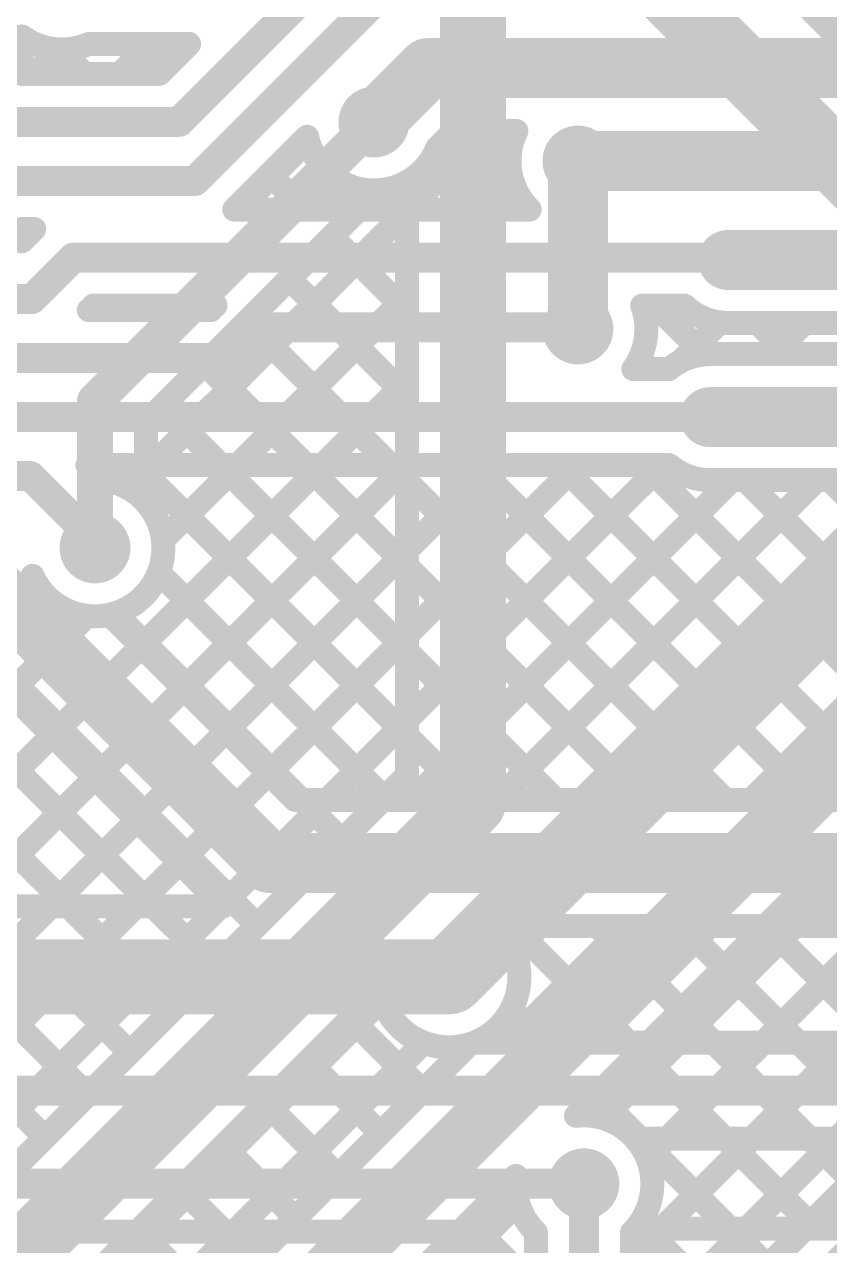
# Model space of a CAD drawing. Header units: millimetres. Extents: x 0 to 214, y 0 to 214.
# Drawn here: x 3.3165 to 3.5849, y 2.4314 to 2.8385 of the extents above; entities that cross this region are included whole.
import ezdxf

# ---------------------------------------------------------------- set-up
doc = ezdxf.new("R2010")
doc.units = ezdxf.units.MM
doc.header["$MEASUREMENT"] = 0
for name, color, linetype in [('BottomLayer', 5, 'Continuous'), ('BottomSolder', 6, 'Continuous'), ('TopLayer', 1, 'Continuous'), ('TopSolder', 216, 'Continuous'), ('ViaHoleLayer', 16, 'Continuous')]:
    doc.layers.add(name, color=color, linetype=linetype)

msp = doc.modelspace()

# ---------------------------------------------------------------- hatches: boundary and pattern name
at = {"layer": 'BottomLayer'}
h = msp.add_hatch(color=5, dxfattribs=at)
edge = h.paths.add_edge_path()
edge.add_arc((3.433, 2.806), 0.01181, 0, 360)
h = msp.add_hatch(color=5, dxfattribs=at)
edge = h.paths.add_edge_path()
edge.add_arc((3.501, 2.793), 0.01181, 0, 360)
h = msp.add_hatch(color=5, dxfattribs=at)
edge = h.paths.add_edge_path()
edge.add_arc((3.501, 2.737), 0.01181, 0, 360)
h = msp.add_hatch(color=5, dxfattribs=at)
edge = h.paths.add_edge_path()
edge.add_arc((3.34, 2.664), 0.01181, 0, 360)
h = msp.add_hatch(color=5, dxfattribs=at)
edge = h.paths.add_edge_path()
edge.add_arc((3.458, 2.521), 0.01181, 0, 360)
h = msp.add_hatch(color=5, dxfattribs=at)
edge = h.paths.add_edge_path()
edge.add_arc((3.503, 2.452), 0.01181, 0, 360)
at = {"layer": 'BottomSolder'}
h = msp.add_hatch(color=6, dxfattribs=at)
edge = h.paths.add_edge_path()
edge.add_arc((3.433, 2.806), 0.00991, 0, 360)
h = msp.add_hatch(color=6, dxfattribs=at)
edge = h.paths.add_edge_path()
edge.add_arc((3.501, 2.793), 0.00991, 0, 360)
h = msp.add_hatch(color=6, dxfattribs=at)
edge = h.paths.add_edge_path()
edge.add_arc((3.501, 2.737), 0.00991, 0, 360)
h = msp.add_hatch(color=6, dxfattribs=at)
edge = h.paths.add_edge_path()
edge.add_arc((3.34, 2.664), 0.00991, 0, 360)
h = msp.add_hatch(color=6, dxfattribs=at)
edge = h.paths.add_edge_path()
edge.add_arc((3.458, 2.521), 0.00991, 0, 360)
h = msp.add_hatch(color=6, dxfattribs=at)
edge = h.paths.add_edge_path()
edge.add_arc((3.503, 2.452), 0.00991, 0, 360)
at = {"layer": 'TopLayer'}
h = msp.add_hatch(color=1, dxfattribs=at)
edge = h.paths.add_edge_path()
edge.add_arc((3.433, 2.806), 0.01181, 0, 360)
h = msp.add_hatch(color=1, dxfattribs=at)
edge = h.paths.add_edge_path()
edge.add_arc((3.501, 2.793), 0.01181, 0, 360)
h = msp.add_hatch(color=1, dxfattribs=at)
edge = h.paths.add_edge_path()
edge.add_arc((3.501, 2.737), 0.01181, 0, 360)
h = msp.add_hatch(color=1, dxfattribs=at)
edge = h.paths.add_edge_path()
edge.add_arc((3.34, 2.664), 0.01181, 0, 360)
h = msp.add_hatch(color=1, dxfattribs=at)
edge = h.paths.add_edge_path()
edge.add_arc((3.458, 2.521), 0.01181, 0, 360)
h = msp.add_hatch(color=1, dxfattribs=at)
edge = h.paths.add_edge_path()
edge.add_arc((3.503, 2.452), 0.01181, 0, 360)
at = {"layer": 'TopSolder'}
h = msp.add_hatch(color=216, dxfattribs=at)
edge = h.paths.add_edge_path()
edge.add_arc((3.433, 2.806), 0.00991, 0, 360)
h = msp.add_hatch(color=216, dxfattribs=at)
edge = h.paths.add_edge_path()
edge.add_arc((3.501, 2.793), 0.00991, 0, 360)
h = msp.add_hatch(color=216, dxfattribs=at)
edge = h.paths.add_edge_path()
edge.add_arc((3.501, 2.737), 0.00991, 0, 360)
h = msp.add_hatch(color=216, dxfattribs=at)
edge = h.paths.add_edge_path()
edge.add_arc((3.34, 2.664), 0.00991, 0, 360)
h = msp.add_hatch(color=216, dxfattribs=at)
edge = h.paths.add_edge_path()
edge.add_arc((3.458, 2.521), 0.00991, 0, 360)
h = msp.add_hatch(color=216, dxfattribs=at)
edge = h.paths.add_edge_path()
edge.add_arc((3.503, 2.452), 0.00991, 0, 360)
at = {"layer": 'ViaHoleLayer'}
h = msp.add_hatch(color=16, dxfattribs=at)
edge = h.paths.add_edge_path()
edge.add_arc((3.433, 2.806), 0.00591, 0, 360)
h = msp.add_hatch(color=16, dxfattribs=at)
edge = h.paths.add_edge_path()
edge.add_arc((3.501, 2.793), 0.00591, 0, 360)
h = msp.add_hatch(color=16, dxfattribs=at)
edge = h.paths.add_edge_path()
edge.add_arc((3.501, 2.737), 0.00591, 0, 360)
h = msp.add_hatch(color=16, dxfattribs=at)
edge = h.paths.add_edge_path()
edge.add_arc((3.34, 2.664), 0.00591, 0, 360)
h = msp.add_hatch(color=16, dxfattribs=at)
edge = h.paths.add_edge_path()
edge.add_arc((3.458, 2.521), 0.00591, 0, 360)
h = msp.add_hatch(color=16, dxfattribs=at)
edge = h.paths.add_edge_path()
edge.add_arc((3.503, 2.452), 0.00591, 0, 360)

# ---------------------------------------------------------------- linework, layer by layer
at = {"layer": 'BottomLayer'}
for points, const_width in [([(3.466, 2.579), (3.466, 2.955)], 0.022), ([(3.548, 2.886), (3.652, 2.782)], 0.025), ([(3.526, 2.854), (3.6325, 2.7475)], 0.022), ([(3.34, 2.713), (3.433, 2.806)], 0.012), ([(3.501, 2.737), (3.501, 2.793)], 0.02), ([(3.444, 2.58811), (3.444, 2.78602)], 0.008), ([(3.357, 2.70596), (3.43427, 2.78322)], 0.008), ([(3.43306, 2.78201), (3.444, 2.77107)], 0.008), ([(3.357, 2.68932), (3.444, 2.77632)], 0.008), ([(3.41891, 2.76787), (3.444, 2.74279)], 0.008), ([(3.40477, 2.75373), (3.444, 2.7145)], 0.008), ([(3.36265, 2.66669), (3.444, 2.74803)], 0.008), ([(3.39063, 2.73959), (3.444, 2.68622)], 0.008), ([(3.37649, 2.72545), (3.444, 2.65793)], 0.008), ([(3.272, 2.54775), (3.444, 2.71975)], 0.008), ([(3.458, 2.521), (3.647, 2.71)], 0.025), ([(3.34, 2.664), (3.34, 2.713)], 0.012), ([(3.36235, 2.7113), (3.444, 2.62965)], 0.008), ([(3.357, 2.67921), (3.357, 2.70596)], 0.008), ([(3.272, 2.51947), (3.444, 2.69147)], 0.008), ([(3.357, 2.68836), (3.444, 2.60136)], 0.008), ([(3.5093, 2.47392), (3.72188, 2.6865)], 0.008), ([(3.519, 2.42705), (3.77845, 2.6865)], 0.008), ([(3.52307, 2.40284), (3.80673, 2.6865)], 0.008), ([(3.52417, 2.46051), (3.75016, 2.6865)], 0.008), ([(3.27199, 2.49117), (3.444, 2.66318)], 0.008), ([(3.36128, 2.6558), (3.43648, 2.5806)], 0.008), ([(3.31732, 2.64964), (3.32026, 2.65258)], 0.008), ([(3.387, 2.391), (3.638, 2.642)], 0.02), ([(3.31479, 2.64572), (3.4082, 2.55231)], 0.008), ([(3.282, 2.58604), (3.33731, 2.64135)], 0.008), ([(3.34662, 2.64217), (3.42234, 2.56645)], 0.008), ([(3.114, 2.3049), (3.444, 2.6349)], 0.008), ([(3.29495, 2.63728), (3.39406, 2.53817)], 0.008), ([(3.282, 2.62194), (3.37992, 2.52403)], 0.008), ([(3.50036, 2.47466), (3.64655, 2.62085)], 0.008), ([(3.52476, 2.38515), (3.75922, 2.61962)], 0.008), ([(3.47284, 2.3), (3.77584, 2.603)], 0.025), ([(3.114, 2.27661), (3.444, 2.60661)], 0.008), ([(3.282, 2.59366), (3.36577, 2.50989)], 0.008), ([(3.18371, 2.32782), (3.444, 2.58811)], 0.008), ([(3.195, 2.308), (3.466, 2.579)], 0.022), ([(3.27637, 2.571), (3.35163, 2.49574)], 0.008), ([(3.57796, 2.55226), (3.63491, 2.49531)], 0.008), ([(3.272, 2.54709), (3.33749, 2.4816)], 0.008), ([(3.56382, 2.53812), (3.62077, 2.48116)], 0.008), ([(3.54967, 2.52398), (3.60663, 2.46702)], 0.008), ([(3.21482, 2.29671), (3.43488, 2.51677)], 0.008), ([(3.272, 2.51881), (3.32335, 2.46746)], 0.008), ([(3.114, 2.19176), (3.43573, 2.51349)], 0.008), ([(3.53553, 2.50983), (3.59249, 2.45288)], 0.008), ([(3.42517, 2.50706), (3.44926, 2.48296)], 0.008), ([(3.114, 2.16348), (3.44958, 2.49906)], 0.008), ([(3.37845, 2.41215), (3.46481, 2.49851)], 0.008), ([(3.41103, 2.49292), (3.43512, 2.46882)], 0.008), ([(3.52139, 2.49569), (3.57834, 2.43874)], 0.008), ([(3.50725, 2.48155), (3.5642, 2.4246)], 0.008), ([(3.39689, 2.47877), (3.42098, 2.45468)], 0.008), ([(3.38274, 2.46463), (3.40684, 2.44054)], 0.008), ([(3.40815, 2.38245), (3.48034, 2.45464)], 0.008), ([(3.503, 2.392), (3.503, 2.452)], 0.01), ([(3.3686, 2.45049), (3.3927, 2.42639)], 0.008), ([(3.114, 2.07862), (3.48108, 2.4457)], 0.008), ([(3.46482, 2.43912), (3.487, 2.41694)], 0.008), ([(3.35446, 2.43635), (3.37855, 2.41225)], 0.008), ([(3.487, 2.40826), (3.487, 2.43574)], 0.008), ([(3.519, 2.40826), (3.519, 2.43574)], 0.008), ([(3.52165, 2.43886), (3.55006, 2.41045)], 0.008)]:
    msp.add_lwpolyline(points, dxfattribs=dict(at, const_width=const_width))
for points, const_width in [([(3.43, 2.806, 1), (3.436, 2.806, 1)], 0.006), ([(3.496, 2.793, 1), (3.506, 2.793, 1)], 0.01), ([(3.442, 2.78602, 1), (3.446, 2.78602, 1)], 0.004), ([(3.442, 2.78602, 1), (3.446, 2.78602, 1)], 0.004), ([(3.43106, 2.78201, 1), (3.43506, 2.78201, 1)], 0.004), ([(3.43227, 2.78322, 1), (3.43627, 2.78322, 1)], 0.004), ([(3.43227, 2.78322, 1), (3.43627, 2.78322, 1)], 0.004), ([(3.442, 2.77632, 1), (3.446, 2.77632, 1)], 0.004), ([(3.442, 2.77107, 1), (3.446, 2.77107, 1)], 0.004), ([(3.41691, 2.76787, 1), (3.42091, 2.76787, 1)], 0.004), ([(3.40277, 2.75373, 1), (3.40677, 2.75373, 1)], 0.004), ([(3.442, 2.74803, 1), (3.446, 2.74803, 1)], 0.004), ([(3.442, 2.74279, 1), (3.446, 2.74279, 1)], 0.004), ([(3.496, 2.737, 1), (3.506, 2.737, 1)], 0.01), ([(3.38863, 2.73959, 1), (3.39263, 2.73959, 1)], 0.004), ([(3.37449, 2.72545, 1), (3.37849, 2.72545, 1)], 0.004), ([(3.442, 2.71975, 1), (3.446, 2.71975, 1)], 0.004), ([(3.337, 2.713, 1), (3.343, 2.713, 1)], 0.006), ([(3.337, 2.713, 1), (3.343, 2.713, 1)], 0.006), ([(3.442, 2.7145, 1), (3.446, 2.7145, 1)], 0.004), ([(3.36035, 2.7113, 1), (3.36435, 2.7113, 1)], 0.004), ([(3.355, 2.70596, 1), (3.359, 2.70596, 1)], 0.004), ([(3.355, 2.70596, 1), (3.359, 2.70596, 1)], 0.004), ([(3.442, 2.69147, 1), (3.446, 2.69147, 1)], 0.004), ([(3.355, 2.68932, 1), (3.359, 2.68932, 1)], 0.004), ([(3.355, 2.68836, 1), (3.359, 2.68836, 1)], 0.004), ([(3.442, 2.68622, 1), (3.446, 2.68622, 1)], 0.004), ([(3.355, 2.67921, 1), (3.359, 2.67921, 1)], 0.004), ([(3.355, 2.67921, 1), (3.359, 2.67921, 1)], 0.004), ([(3.337, 2.664, 1), (3.343, 2.664, 1)], 0.006), ([(3.36065, 2.66669, 1), (3.36465, 2.66669, 1)], 0.004), ([(3.36081, 2.664, 1), (3.36481, 2.664, 1)], 0.004), ([(3.36081, 2.664, 1), (3.36481, 2.664, 1)], 0.004), ([(3.442, 2.66318, 1), (3.446, 2.66318, 1)], 0.004), ([(3.31718, 2.65468, 1), (3.32118, 2.65468, 1)], 0.004), ([(3.31718, 2.65468, 1), (3.32118, 2.65468, 1)], 0.004), ([(3.35928, 2.6558, 1), (3.36328, 2.6558, 1)], 0.004), ([(3.442, 2.65793, 1), (3.446, 2.65793, 1)], 0.004), ([(3.31826, 2.65258, 1), (3.32226, 2.65258, 1)], 0.004), ([(3.31532, 2.64964, 1), (3.31932, 2.64964, 1)], 0.004), ([(3.31279, 2.64572, 1), (3.31679, 2.64572, 1)], 0.004), ([(3.33531, 2.64135, 1), (3.33931, 2.64135, 1)], 0.004), ([(3.34462, 2.64217, 1), (3.34862, 2.64217, 1)], 0.004), ([(3.442, 2.6349, 1), (3.446, 2.6349, 1)], 0.004), ([(3.442, 2.62965, 1), (3.446, 2.62965, 1)], 0.004), ([(3.442, 2.60661, 1), (3.446, 2.60661, 1)], 0.004), ([(3.442, 2.60136, 1), (3.446, 2.60136, 1)], 0.004), ([(3.442, 2.58811, 1), (3.446, 2.58811, 1)], 0.004), ([(3.442, 2.58811, 1), (3.446, 2.58811, 1)], 0.004), ([(3.4605, 2.579, 1), (3.4715, 2.579, 1)], 0.011), ([(3.4605, 2.579, 1), (3.4715, 2.579, 1)], 0.011), ([(3.43448, 2.5806, 1), (3.43848, 2.5806, 1)], 0.004), ([(3.42034, 2.56645, 1), (3.42434, 2.56645, 1)], 0.004), ([(3.4062, 2.55231, 1), (3.4102, 2.55231, 1)], 0.004), ([(3.57596, 2.55226, 1), (3.57996, 2.55226, 1)], 0.004), ([(3.39206, 2.53817, 1), (3.39606, 2.53817, 1)], 0.004), ([(3.56182, 2.53812, 1), (3.56582, 2.53812, 1)], 0.004), ([(3.45175, 2.521, 1), (3.46425, 2.521, 1)], 0.0125), ([(3.37792, 2.52403, 1), (3.38192, 2.52403, 1)], 0.004), ([(3.54767, 2.52398, 1), (3.55167, 2.52398, 1)], 0.004), ([(3.43288, 2.51677, 1), (3.43688, 2.51677, 1)], 0.004), ([(3.43288, 2.51677, 1), (3.43688, 2.51677, 1)], 0.004), ([(3.43373, 2.51349, 1), (3.43773, 2.51349, 1)], 0.004), ([(3.36377, 2.50989, 1), (3.36777, 2.50989, 1)], 0.004), ([(3.53353, 2.50983, 1), (3.53753, 2.50983, 1)], 0.004), ([(3.42317, 2.50706, 1), (3.42717, 2.50706, 1)], 0.004), ([(3.44758, 2.49906, 1), (3.45158, 2.49906, 1)], 0.004), ([(3.46281, 2.49851, 1), (3.46681, 2.49851, 1)], 0.004), ([(3.46281, 2.49851, 1), (3.46681, 2.49851, 1)], 0.004), ([(3.34963, 2.49574, 1), (3.35363, 2.49574, 1)], 0.004), ([(3.40903, 2.49292, 1), (3.41303, 2.49292, 1)], 0.004), ([(3.51939, 2.49569, 1), (3.52339, 2.49569, 1)], 0.004), ([(3.33549, 2.4816, 1), (3.33949, 2.4816, 1)], 0.004), ([(3.44726, 2.48296, 1), (3.45126, 2.48296, 1)], 0.004), ([(3.50525, 2.48155, 1), (3.50925, 2.48155, 1)], 0.004), ([(3.39489, 2.47877, 1), (3.39889, 2.47877, 1)], 0.004), ([(3.49836, 2.47466, 1), (3.50236, 2.47466, 1)], 0.004), ([(3.49836, 2.47466, 1), (3.50236, 2.47466, 1)], 0.004), ([(3.5073, 2.47392, 1), (3.5113, 2.47392, 1)], 0.004), ([(3.32135, 2.46746, 1), (3.32535, 2.46746, 1)], 0.004), ([(3.43312, 2.46882, 1), (3.43712, 2.46882, 1)], 0.004), ([(3.38074, 2.46463, 1), (3.38474, 2.46463, 1)], 0.004), ([(3.52217, 2.46051, 1), (3.52617, 2.46051, 1)], 0.004), ([(3.41898, 2.45468, 1), (3.42298, 2.45468, 1)], 0.004), ([(3.47834, 2.45464, 1), (3.48234, 2.45464, 1)], 0.004), ([(3.47834, 2.45464, 1), (3.48234, 2.45464, 1)], 0.004), ([(3.5005, 2.452, 1), (3.5055, 2.452, 1)], 0.005), ([(3.52381, 2.452, 1), (3.52781, 2.452, 1)], 0.004), ([(3.52381, 2.452, 1), (3.52781, 2.452, 1)], 0.004), ([(3.3666, 2.45049, 1), (3.3706, 2.45049, 1)], 0.004), ([(3.47908, 2.4457, 1), (3.48308, 2.4457, 1)], 0.004), ([(3.40484, 2.44054, 1), (3.40884, 2.44054, 1)], 0.004), ([(3.46282, 2.43912, 1), (3.46682, 2.43912, 1)], 0.004), ([(3.35246, 2.43635, 1), (3.35646, 2.43635, 1)], 0.004), ([(3.485, 2.43574, 1), (3.489, 2.43574, 1)], 0.004), ([(3.485, 2.43574, 1), (3.489, 2.43574, 1)], 0.004), ([(3.517, 2.43574, 1), (3.521, 2.43574, 1)], 0.004), ([(3.517, 2.43574, 1), (3.521, 2.43574, 1)], 0.004), ([(3.51965, 2.43886, 1), (3.52365, 2.43886, 1)], 0.004), ([(3.57634, 2.43874, 1), (3.58034, 2.43874, 1)], 0.004)]:
    msp.add_lwpolyline(points, format="xyb", close=True, dxfattribs=dict(at, const_width=const_width))
at = {"layer": 'BottomLayer', "const_width": 0.008}
for points in [[(3.444, 2.78602, -0.112388), (3.43427, 2.78322)], [(3.357, 2.67921, -0.184522), (3.36281, 2.664)], [(3.36281, 2.664, -0.808888), (3.31918, 2.65468)], [(3.31918, 2.65468, -0.563587), (3.282, 2.64281)], [(3.46481, 2.49851, -0.44773), (3.43488, 2.51677)], [(3.50036, 2.47466, -0.448668), (3.52581, 2.452)], [(3.487, 2.43574, -0.231403), (3.48034, 2.45464)], [(3.52581, 2.452, -0.200996), (3.519, 2.43574)]]:
    msp.add_lwpolyline(points, format="xyb", dxfattribs=at)
at = {"layer": 'TopLayer'}
for points, const_width in [([(3.36805, 2.80605), (3.448, 2.886)], 0.01), ([(3.37336, 2.78636), (3.441, 2.854)], 0.01), ([(3.31561, 2.82851), (3.31561, 2.83453)], 0.008), ([(3.31561, 2.82851), (3.31561, 2.83453)], 0.008), ([(3.32002, 2.82205), (3.32818, 2.8302)], 0.008), ([(3.3283, 2.8302), (3.33645, 2.82205)], 0.008), ([(3.33791, 2.832), (3.37137, 2.832)], 0.008), ([(3.34831, 2.82205), (3.35826, 2.832)], 0.008), ([(3.35479, 2.832), (3.36308, 2.82371)], 0.008), ([(3.36142, 2.82205), (3.37137, 2.832)], 0.008), ([(3.433, 2.806), (3.451, 2.824)], 0.02), ([(3.451, 2.824), (4.4315, 2.824)], 0.02), ([(3.31561, 2.82295), (3.31561, 2.82851)], 0.008), ([(3.31561, 2.82205), (3.36142, 2.82205)], 0.008), ([(3.28099, 2.80605), (3.36805, 2.80605)], 0.01), ([(3.44449, 2.77681), (3.47068, 2.803)], 0.008), ([(3.45415, 2.79745), (3.4597, 2.803)], 0.008), ([(3.4597, 2.803), (3.4805, 2.803)], 0.008), ([(3.46864, 2.803), (3.47819, 2.79345)], 0.008), ([(3.38644, 2.77681), (3.41072, 2.8011)], 0.008), ([(3.38792, 2.77681), (3.41102, 2.79991)], 0.008), ([(3.501, 2.793), (4.43868, 2.793)], 0.02), ([(3.45116, 2.7922), (3.46654, 2.77681)], 0.008), ([(3.28099, 2.78636), (3.37336, 2.78636)], 0.01), ([(3.39821, 2.78858), (3.40998, 2.77681)], 0.008), ([(3.41621, 2.77681), (3.42431, 2.78491)], 0.008), ([(3.43185, 2.78322), (3.43826, 2.77681)], 0.008), ([(3.47278, 2.77681), (3.48002, 2.78405)], 0.008), ([(3.38644, 2.77681), (3.48493, 2.77681)], 0.008), ([(3.31561, 2.76624), (3.31974, 2.77036)], 0.008), ([(3.31561, 2.77036), (3.31974, 2.77036)], 0.008), ([(3.31561, 2.76624), (3.31561, 2.76946)], 0.008), ([(3.551, 2.76), (4.44387, 2.76)], 0.02), ([(3.31899, 2.74699), (3.33281, 2.76081)], 0.01), ([(3.33281, 2.76081), (3.55019, 2.76081)], 0.01), ([(3.55019, 2.76081), (3.551, 2.76)], 0.01), ([(3.28099, 2.74699), (3.31899, 2.74699)], 0.01), ([(3.33944, 2.74481), (3.38018, 2.74481)], 0.008), ([(3.52243, 2.74481), (3.5365, 2.74481)], 0.008), ([(3.52317, 2.74236), (3.52563, 2.74481)], 0.008), ([(3.52683, 2.74481), (3.5431, 2.72854)], 0.008), ([(3.33794, 2.74331), (3.37868, 2.74331)], 0.008), ([(3.38531, 2.72731), (3.3955, 2.7375)], 0.01), ([(3.3955, 2.7375), (3.5005, 2.7375)], 0.01), ([(3.5005, 2.7375), (3.501, 2.737)], 0.01), ([(3.5354, 2.7263), (3.54828, 2.73918)], 0.008), ([(3.551, 2.739), (4.43135, 2.739)], 0.008), ([(3.56092, 2.739), (3.5713, 2.72862)], 0.008), ([(3.56601, 2.72862), (3.57639, 2.739)], 0.008), ([(3.28099, 2.72731), (3.38531, 2.72731)], 0.01), ([(3.545, 2.72862), (4.42098, 2.72862)], 0.008), ([(3.51948, 2.72362), (3.5314, 2.72362)], 0.008), ([(3.545, 2.70762), (4.42967, 2.70762)], 0.02), ([(3.28099, 2.70762), (3.545, 2.70762)], 0.01), ([(3.33747, 2.69162), (3.5314, 2.69162)], 0.008), ([(3.33747, 2.69162), (3.34241, 2.68668)], 0.008), ([(3.35142, 2.68374), (3.3593, 2.69162)], 0.008), ([(3.35374, 2.69162), (3.46536, 2.58)], 0.008), ([(3.35547, 2.63122), (3.41587, 2.69162)], 0.008), ([(3.36265, 2.66669), (3.38759, 2.69162)], 0.008), ([(3.36962, 2.61708), (3.44416, 2.69162)], 0.008), ([(3.38203, 2.69162), (3.49365, 2.58)], 0.008), ([(3.38376, 2.60294), (3.47244, 2.69162)], 0.008), ([(3.3979, 2.5888), (3.50073, 2.69162)], 0.008), ([(3.41031, 2.69162), (3.52193, 2.58)], 0.008), ([(3.41739, 2.58), (3.52901, 2.69162)], 0.008), ([(3.43859, 2.69162), (3.55022, 2.58)], 0.008), ([(3.46688, 2.69162), (3.5785, 2.58)], 0.008), ([(3.49516, 2.69162), (3.60679, 2.58)], 0.008), ([(3.52345, 2.69162), (3.63507, 2.58)], 0.008), ([(3.28099, 2.68794), (3.31852, 2.68794)], 0.01), ([(3.31852, 2.68794), (3.34, 2.66646)], 0.01), ([(3.44567, 2.58), (3.55229, 2.68662)], 0.008), ([(3.47396, 2.58), (3.58058, 2.68662)], 0.008), ([(3.50224, 2.58), (3.60886, 2.68662)], 0.008), ([(3.53052, 2.58), (3.63715, 2.68662)], 0.008), ([(3.545, 2.68662), (4.41716, 2.68662)], 0.008), ([(3.55673, 2.68662), (3.66335, 2.58)], 0.008), ([(3.58502, 2.68662), (3.61824, 2.6534)], 0.008), ([(3.34, 2.664), (3.34, 2.66646)], 0.01), ([(3.297, 2.66), (3.398, 2.559)], 0.02), ([(3.36128, 2.6558), (3.43708, 2.58)], 0.008), ([(3.28845, 2.63885), (3.3828, 2.5445)], 0.008), ([(3.34496, 2.64174), (3.4067, 2.58)], 0.008), ([(3.34662, 2.64217), (3.4088, 2.58)], 0.008), ([(3.55881, 2.58), (3.61576, 2.63695)], 0.008), ([(3.28, 2.62394), (3.35944, 2.5445)], 0.008), ([(3.58709, 2.58), (3.6284, 2.62131)], 0.008), ([(3.26875, 2.5445), (3.32578, 2.60153)], 0.008), ([(3.28, 2.59566), (3.33116, 2.5445)], 0.008), ([(3.29703, 2.5445), (3.33992, 2.58738)], 0.008), ([(3.4067, 2.58), (4.3869, 2.58)], 0.008), ([(3.32532, 2.5445), (3.35406, 2.57324)], 0.008), ([(3.398, 2.559), (4.3956, 2.559)], 0.02), ([(3.3536, 2.5445), (3.3682, 2.5591)], 0.008), ([(3.232, 2.5445), (3.3828, 2.5445)], 0.008), ([(3.47423, 2.538), (4.38309, 2.538)], 0.008), ([(3.47781, 2.499), (3.51681, 2.538)], 0.008), ([(3.47908, 2.538), (3.51808, 2.499)], 0.008), ([(3.47994, 2.52942), (3.48852, 2.538)], 0.008), ([(3.50609, 2.499), (3.54509, 2.538)], 0.008), ([(3.50736, 2.538), (3.54636, 2.499)], 0.008), ([(3.53438, 2.499), (3.57338, 2.538)], 0.008), ([(3.53565, 2.538), (3.57465, 2.499)], 0.008), ([(3.56266, 2.499), (3.60166, 2.538)], 0.008), ([(3.56393, 2.538), (3.60293, 2.499)], 0.008), ([(3.232, 2.521), (3.458, 2.521)], 0.025), ([(3.47878, 2.51002), (3.4898, 2.499)], 0.008), ([(3.46626, 2.499), (3.967, 2.499)], 0.008), ([(3.20196, 2.483), (3.967, 2.483)], 0.01), ([(3.52019, 2.467), (3.96037, 2.467)], 0.008), ([(3.5218, 2.467), (3.5518, 2.437)], 0.008), ([(3.52417, 2.46051), (3.53066, 2.467)], 0.008), ([(3.52895, 2.437), (3.55895, 2.467)], 0.008), ([(3.55008, 2.467), (3.58008, 2.437)], 0.008), ([(3.55723, 2.437), (3.58723, 2.467)], 0.008), ([(3.57836, 2.467), (3.60836, 2.437)], 0.008), ([(3.58551, 2.437), (3.61551, 2.467)], 0.008), ([(3.20892, 2.452), (3.503, 2.452)], 0.01), ([(3.2235, 2.436), (3.46826, 2.436)], 0.008), ([(3.2235, 2.436), (3.46826, 2.436)], 0.008), ([(3.52019, 2.437), (4.15203, 2.437)], 0.008)]:
    msp.add_lwpolyline(points, dxfattribs=dict(at, const_width=const_width))
for points, const_width in [([(3.31361, 2.83453, 1), (3.31761, 2.83453, 1)], 0.004), ([(3.31361, 2.83453, 1), (3.31761, 2.83453, 1)], 0.004), ([(3.31361, 2.83453, 1), (3.31761, 2.83453, 1)], 0.004), ([(3.32618, 2.8302, 1), (3.33018, 2.8302, 1)], 0.004), ([(3.3263, 2.8302, 1), (3.3303, 2.8302, 1)], 0.004), ([(3.33591, 2.832, 1), (3.33991, 2.832, 1)], 0.004), ([(3.33591, 2.832, 1), (3.33991, 2.832, 1)], 0.004), ([(3.35279, 2.832, 1), (3.35679, 2.832, 1)], 0.004), ([(3.35626, 2.832, 1), (3.36026, 2.832, 1)], 0.004), ([(3.36937, 2.832, 1), (3.37337, 2.832, 1)], 0.004), ([(3.36937, 2.832, 1), (3.37337, 2.832, 1)], 0.004), ([(3.446, 2.824, 1), (3.456, 2.824, 1)], 0.01), ([(3.446, 2.824, 1), (3.456, 2.824, 1)], 0.01), ([(3.31361, 2.82851, 1), (3.31761, 2.82851, 1)], 0.004), ([(3.31361, 2.82851, 1), (3.31761, 2.82851, 1)], 0.004), ([(3.31361, 2.82851, 1), (3.31761, 2.82851, 1)], 0.004), ([(3.31361, 2.82295, 1), (3.31761, 2.82295, 1)], 0.004), ([(3.31361, 2.82205, 1), (3.31761, 2.82205, 1)], 0.004), ([(3.31802, 2.82205, 1), (3.32202, 2.82205, 1)], 0.004), ([(3.33445, 2.82205, 1), (3.33845, 2.82205, 1)], 0.004), ([(3.34631, 2.82205, 1), (3.35031, 2.82205, 1)], 0.004), ([(3.35942, 2.82205, 1), (3.36342, 2.82205, 1)], 0.004), ([(3.35942, 2.82205, 1), (3.36342, 2.82205, 1)], 0.004), ([(3.36108, 2.82371, 1), (3.36508, 2.82371, 1)], 0.004), ([(3.428, 2.806, 1), (3.438, 2.806, 1)], 0.01), ([(3.36555, 2.80605, 1), (3.37055, 2.80605, 1)], 0.005), ([(3.36555, 2.80605, 1), (3.37055, 2.80605, 1)], 0.005), ([(3.4577, 2.803, 1), (3.4617, 2.803, 1)], 0.004), ([(3.4577, 2.803, 1), (3.4617, 2.803, 1)], 0.004), ([(3.46664, 2.803, 1), (3.47064, 2.803, 1)], 0.004), ([(3.46868, 2.803, 1), (3.47268, 2.803, 1)], 0.004), ([(3.4785, 2.803, 1), (3.4825, 2.803, 1)], 0.004), ([(3.4785, 2.803, 1), (3.4825, 2.803, 1)], 0.004), ([(3.40872, 2.8011, 1), (3.41272, 2.8011, 1)], 0.004), ([(3.40872, 2.8011, 1), (3.41272, 2.8011, 1)], 0.004), ([(3.40902, 2.79991, 1), (3.41302, 2.79991, 1)], 0.004), ([(3.45215, 2.79745, 1), (3.45615, 2.79745, 1)], 0.004), ([(3.45215, 2.79745, 1), (3.45615, 2.79745, 1)], 0.004), ([(3.496, 2.793, 1), (3.506, 2.793, 1)], 0.01), ([(3.47619, 2.79345, 1), (3.48019, 2.79345, 1)], 0.004), ([(3.44916, 2.7922, 1), (3.45316, 2.7922, 1)], 0.004), ([(3.37086, 2.78636, 1), (3.37586, 2.78636, 1)], 0.005), ([(3.37086, 2.78636, 1), (3.37586, 2.78636, 1)], 0.005), ([(3.39621, 2.78858, 1), (3.40021, 2.78858, 1)], 0.004), ([(3.42231, 2.78491, 1), (3.42631, 2.78491, 1)], 0.004), ([(3.42985, 2.78322, 1), (3.43385, 2.78322, 1)], 0.004), ([(3.47802, 2.78405, 1), (3.48202, 2.78405, 1)], 0.004), ([(3.38444, 2.77681, 1), (3.38844, 2.77681, 1)], 0.004), ([(3.38444, 2.77681, 1), (3.38844, 2.77681, 1)], 0.004), ([(3.38592, 2.77681, 1), (3.38992, 2.77681, 1)], 0.004), ([(3.40798, 2.77681, 1), (3.41198, 2.77681, 1)], 0.004), ([(3.41421, 2.77681, 1), (3.41821, 2.77681, 1)], 0.004), ([(3.43626, 2.77681, 1), (3.44026, 2.77681, 1)], 0.004), ([(3.44249, 2.77681, 1), (3.44649, 2.77681, 1)], 0.004), ([(3.46454, 2.77681, 1), (3.46854, 2.77681, 1)], 0.004), ([(3.47078, 2.77681, 1), (3.47478, 2.77681, 1)], 0.004), ([(3.48293, 2.77681, 1), (3.48693, 2.77681, 1)], 0.004), ([(3.48293, 2.77681, 1), (3.48693, 2.77681, 1)], 0.004), ([(3.31361, 2.77036, 1), (3.31761, 2.77036, 1)], 0.004), ([(3.31361, 2.76946, 1), (3.31761, 2.76946, 1)], 0.004), ([(3.31774, 2.77036, 1), (3.32174, 2.77036, 1)], 0.004), ([(3.31774, 2.77036, 1), (3.32174, 2.77036, 1)], 0.004), ([(3.31361, 2.76624, 1), (3.31761, 2.76624, 1)], 0.004), ([(3.31361, 2.76624, 1), (3.31761, 2.76624, 1)], 0.004), ([(3.546, 2.76, 1), (3.556, 2.76, 1)], 0.01), ([(3.33031, 2.76081, 1), (3.33531, 2.76081, 1)], 0.005), ([(3.33031, 2.76081, 1), (3.33531, 2.76081, 1)], 0.005), ([(3.54769, 2.76081, 1), (3.55269, 2.76081, 1)], 0.005), ([(3.54769, 2.76081, 1), (3.55269, 2.76081, 1)], 0.005), ([(3.5485, 2.76, 1), (3.5535, 2.76, 1)], 0.005), ([(3.31649, 2.74699, 1), (3.32149, 2.74699, 1)], 0.005), ([(3.31649, 2.74699, 1), (3.32149, 2.74699, 1)], 0.005), ([(3.33744, 2.74481, 1), (3.34144, 2.74481, 1)], 0.004), ([(3.37818, 2.74481, 1), (3.38218, 2.74481, 1)], 0.004), ([(3.52043, 2.74481, 1), (3.52443, 2.74481, 1)], 0.004), ([(3.52043, 2.74481, 1), (3.52443, 2.74481, 1)], 0.004), ([(3.52363, 2.74481, 1), (3.52763, 2.74481, 1)], 0.004), ([(3.52483, 2.74481, 1), (3.52883, 2.74481, 1)], 0.004), ([(3.5345, 2.74481, 1), (3.5385, 2.74481, 1)], 0.004), ([(3.5345, 2.74481, 1), (3.5385, 2.74481, 1)], 0.004), ([(3.33594, 2.74331, 1), (3.33994, 2.74331, 1)], 0.004), ([(3.37668, 2.74331, 1), (3.38068, 2.74331, 1)], 0.004), ([(3.52117, 2.74236, 1), (3.52517, 2.74236, 1)], 0.004), ([(3.393, 2.7375, 1), (3.398, 2.7375, 1)], 0.005), ([(3.393, 2.7375, 1), (3.398, 2.7375, 1)], 0.005), ([(3.498, 2.7375, 1), (3.503, 2.7375, 1)], 0.005), ([(3.498, 2.7375, 1), (3.503, 2.7375, 1)], 0.005), ([(3.4985, 2.737, 1), (3.5035, 2.737, 1)], 0.005), ([(3.52181, 2.737, 1), (3.52581, 2.737, 1)], 0.004), ([(3.52181, 2.737, 1), (3.52581, 2.737, 1)], 0.004), ([(3.54628, 2.73918, 1), (3.55028, 2.73918, 1)], 0.004), ([(3.549, 2.739, 1), (3.553, 2.739, 1)], 0.004), ([(3.549, 2.739, 1), (3.553, 2.739, 1)], 0.004), ([(3.55892, 2.739, 1), (3.56292, 2.739, 1)], 0.004), ([(3.57439, 2.739, 1), (3.57839, 2.739, 1)], 0.004), ([(3.38281, 2.72731, 1), (3.38781, 2.72731, 1)], 0.005), ([(3.38281, 2.72731, 1), (3.38781, 2.72731, 1)], 0.005), ([(3.5411, 2.72854, 1), (3.5451, 2.72854, 1)], 0.004), ([(3.543, 2.72862, 1), (3.547, 2.72862, 1)], 0.004), ([(3.543, 2.72862, 1), (3.547, 2.72862, 1)], 0.004), ([(3.56401, 2.72862, 1), (3.56801, 2.72862, 1)], 0.004), ([(3.5693, 2.72862, 1), (3.5733, 2.72862, 1)], 0.004), ([(3.5334, 2.7263, 1), (3.5374, 2.7263, 1)], 0.004), ([(3.51748, 2.72362, 1), (3.52148, 2.72362, 1)], 0.004), ([(3.51748, 2.72362, 1), (3.52148, 2.72362, 1)], 0.004), ([(3.5294, 2.72362, 1), (3.5334, 2.72362, 1)], 0.004), ([(3.5294, 2.72362, 1), (3.5334, 2.72362, 1)], 0.004), ([(3.54, 2.70762, 1), (3.55, 2.70762, 1)], 0.01), ([(3.5425, 2.70762, 1), (3.5475, 2.70762, 1)], 0.005), ([(3.33547, 2.69162, 1), (3.33947, 2.69162, 1)], 0.004), ([(3.33547, 2.69162, 1), (3.33947, 2.69162, 1)], 0.004), ([(3.35174, 2.69162, 1), (3.35574, 2.69162, 1)], 0.004), ([(3.3573, 2.69162, 1), (3.3613, 2.69162, 1)], 0.004), ([(3.38003, 2.69162, 1), (3.38403, 2.69162, 1)], 0.004), ([(3.38559, 2.69162, 1), (3.38959, 2.69162, 1)], 0.004), ([(3.40831, 2.69162, 1), (3.41231, 2.69162, 1)], 0.004), ([(3.41387, 2.69162, 1), (3.41787, 2.69162, 1)], 0.004), ([(3.43659, 2.69162, 1), (3.44059, 2.69162, 1)], 0.004), ([(3.44216, 2.69162, 1), (3.44616, 2.69162, 1)], 0.004), ([(3.46488, 2.69162, 1), (3.46888, 2.69162, 1)], 0.004), ([(3.47044, 2.69162, 1), (3.47444, 2.69162, 1)], 0.004), ([(3.49316, 2.69162, 1), (3.49716, 2.69162, 1)], 0.004), ([(3.49872, 2.69162, 1), (3.50272, 2.69162, 1)], 0.004), ([(3.52145, 2.69162, 1), (3.52545, 2.69162, 1)], 0.004), ([(3.52701, 2.69162, 1), (3.53101, 2.69162, 1)], 0.004), ([(3.5294, 2.69162, 1), (3.5334, 2.69162, 1)], 0.004), ([(3.5294, 2.69162, 1), (3.5334, 2.69162, 1)], 0.004), ([(3.31602, 2.68794, 1), (3.32102, 2.68794, 1)], 0.005), ([(3.31602, 2.68794, 1), (3.32102, 2.68794, 1)], 0.005), ([(3.34041, 2.68668, 1), (3.34441, 2.68668, 1)], 0.004), ([(3.34041, 2.68668, 1), (3.34441, 2.68668, 1)], 0.004), ([(3.34942, 2.68374, 1), (3.35342, 2.68374, 1)], 0.004), ([(3.543, 2.68662, 1), (3.547, 2.68662, 1)], 0.004), ([(3.543, 2.68662, 1), (3.547, 2.68662, 1)], 0.004), ([(3.55029, 2.68662, 1), (3.55429, 2.68662, 1)], 0.004), ([(3.55473, 2.68662, 1), (3.55873, 2.68662, 1)], 0.004), ([(3.57858, 2.68662, 1), (3.58258, 2.68662, 1)], 0.004), ([(3.58302, 2.68662, 1), (3.58702, 2.68662, 1)], 0.004), ([(3.3375, 2.66646, 1), (3.3425, 2.66646, 1)], 0.005), ([(3.3375, 2.66646, 1), (3.3425, 2.66646, 1)], 0.005), ([(3.3375, 2.664, 1), (3.3425, 2.664, 1)], 0.005), ([(3.36065, 2.66669, 1), (3.36465, 2.66669, 1)], 0.004), ([(3.36081, 2.664, 1), (3.36481, 2.664, 1)], 0.004), ([(3.36081, 2.664, 1), (3.36481, 2.664, 1)], 0.004), ([(3.35928, 2.6558, 1), (3.36328, 2.6558, 1)], 0.004), ([(3.34296, 2.64174, 1), (3.34696, 2.64174, 1)], 0.004), ([(3.34296, 2.64174, 1), (3.34696, 2.64174, 1)], 0.004), ([(3.34462, 2.64217, 1), (3.34862, 2.64217, 1)], 0.004), ([(3.35347, 2.63122, 1), (3.35747, 2.63122, 1)], 0.004), ([(3.36762, 2.61708, 1), (3.37162, 2.61708, 1)], 0.004), ([(3.38176, 2.60294, 1), (3.38576, 2.60294, 1)], 0.004), ([(3.32378, 2.60153, 1), (3.32778, 2.60153, 1)], 0.004), ([(3.33792, 2.58738, 1), (3.34192, 2.58738, 1)], 0.004), ([(3.3959, 2.5888, 1), (3.3999, 2.5888, 1)], 0.004), ([(3.4047, 2.58, 1), (3.4087, 2.58, 1)], 0.004), ([(3.4047, 2.58, 1), (3.4087, 2.58, 1)], 0.004), ([(3.4068, 2.58, 1), (3.4108, 2.58, 1)], 0.004), ([(3.41539, 2.58, 1), (3.41939, 2.58, 1)], 0.004), ([(3.43508, 2.58, 1), (3.43908, 2.58, 1)], 0.004), ([(3.44367, 2.58, 1), (3.44767, 2.58, 1)], 0.004), ([(3.46336, 2.58, 1), (3.46736, 2.58, 1)], 0.004), ([(3.47196, 2.58, 1), (3.47596, 2.58, 1)], 0.004), ([(3.49165, 2.58, 1), (3.49565, 2.58, 1)], 0.004), ([(3.50024, 2.58, 1), (3.50424, 2.58, 1)], 0.004), ([(3.51993, 2.58, 1), (3.52393, 2.58, 1)], 0.004), ([(3.52852, 2.58, 1), (3.53252, 2.58, 1)], 0.004), ([(3.54822, 2.58, 1), (3.55222, 2.58, 1)], 0.004), ([(3.55681, 2.58, 1), (3.56081, 2.58, 1)], 0.004), ([(3.5765, 2.58, 1), (3.5805, 2.58, 1)], 0.004), ([(3.58509, 2.58, 1), (3.58909, 2.58, 1)], 0.004), ([(3.35206, 2.57324, 1), (3.35606, 2.57324, 1)], 0.004), ([(3.393, 2.559, 1), (3.403, 2.559, 1)], 0.01), ([(3.393, 2.559, 1), (3.403, 2.559, 1)], 0.01), ([(3.3662, 2.5591, 1), (3.3702, 2.5591, 1)], 0.004), ([(3.32332, 2.5445, 1), (3.32732, 2.5445, 1)], 0.004), ([(3.32916, 2.5445, 1), (3.33316, 2.5445, 1)], 0.004), ([(3.3516, 2.5445, 1), (3.3556, 2.5445, 1)], 0.004), ([(3.35744, 2.5445, 1), (3.36144, 2.5445, 1)], 0.004), ([(3.3808, 2.5445, 1), (3.3848, 2.5445, 1)], 0.004), ([(3.3808, 2.5445, 1), (3.3848, 2.5445, 1)], 0.004), ([(3.47222, 2.538, 1), (3.47622, 2.538, 1)], 0.004), ([(3.47222, 2.538, 1), (3.47622, 2.538, 1)], 0.004), ([(3.47708, 2.538, 1), (3.48108, 2.538, 1)], 0.004), ([(3.48652, 2.538, 1), (3.49052, 2.538, 1)], 0.004), ([(3.50536, 2.538, 1), (3.50936, 2.538, 1)], 0.004), ([(3.51481, 2.538, 1), (3.51881, 2.538, 1)], 0.004), ([(3.53365, 2.538, 1), (3.53765, 2.538, 1)], 0.004), ([(3.54309, 2.538, 1), (3.54709, 2.538, 1)], 0.004), ([(3.56193, 2.538, 1), (3.56593, 2.538, 1)], 0.004), ([(3.57138, 2.538, 1), (3.57538, 2.538, 1)], 0.004), ([(3.45175, 2.521, 1), (3.46425, 2.521, 1)], 0.0125), ([(3.47794, 2.52942, 1), (3.48194, 2.52942, 1)], 0.004), ([(3.4795, 2.521, 1), (3.4835, 2.521, 1)], 0.004), ([(3.4795, 2.521, 1), (3.4835, 2.521, 1)], 0.004), ([(3.47678, 2.51002, 1), (3.48078, 2.51002, 1)], 0.004), ([(3.46426, 2.499, 1), (3.46826, 2.499, 1)], 0.004), ([(3.46426, 2.499, 1), (3.46826, 2.499, 1)], 0.004), ([(3.47581, 2.499, 1), (3.47981, 2.499, 1)], 0.004), ([(3.4878, 2.499, 1), (3.4918, 2.499, 1)], 0.004), ([(3.50409, 2.499, 1), (3.50809, 2.499, 1)], 0.004), ([(3.51608, 2.499, 1), (3.52008, 2.499, 1)], 0.004), ([(3.53238, 2.499, 1), (3.53638, 2.499, 1)], 0.004), ([(3.54436, 2.499, 1), (3.54836, 2.499, 1)], 0.004), ([(3.56066, 2.499, 1), (3.56466, 2.499, 1)], 0.004), ([(3.57265, 2.499, 1), (3.57665, 2.499, 1)], 0.004), ([(3.51819, 2.467, 1), (3.52219, 2.467, 1)], 0.004), ([(3.51819, 2.467, 1), (3.52219, 2.467, 1)], 0.004), ([(3.5198, 2.467, 1), (3.5238, 2.467, 1)], 0.004), ([(3.52866, 2.467, 1), (3.53266, 2.467, 1)], 0.004), ([(3.54808, 2.467, 1), (3.55208, 2.467, 1)], 0.004), ([(3.55695, 2.467, 1), (3.56095, 2.467, 1)], 0.004), ([(3.57636, 2.467, 1), (3.58036, 2.467, 1)], 0.004), ([(3.58523, 2.467, 1), (3.58923, 2.467, 1)], 0.004), ([(3.52217, 2.46051, 1), (3.52617, 2.46051, 1)], 0.004), ([(3.5005, 2.452, 1), (3.5055, 2.452, 1)], 0.005), ([(3.52381, 2.452, 1), (3.52781, 2.452, 1)], 0.004), ([(3.52381, 2.452, 1), (3.52781, 2.452, 1)], 0.004), ([(3.46626, 2.436, 1), (3.47026, 2.436, 1)], 0.004), ([(3.46626, 2.436, 1), (3.47026, 2.436, 1)], 0.004), ([(3.51819, 2.437, 1), (3.52219, 2.437, 1)], 0.004), ([(3.51819, 2.437, 1), (3.52219, 2.437, 1)], 0.004), ([(3.52695, 2.437, 1), (3.53095, 2.437, 1)], 0.004), ([(3.5498, 2.437, 1), (3.5538, 2.437, 1)], 0.004), ([(3.55523, 2.437, 1), (3.55923, 2.437, 1)], 0.004), ([(3.57808, 2.437, 1), (3.58208, 2.437, 1)], 0.004), ([(3.58351, 2.437, 1), (3.58751, 2.437, 1)], 0.004)]:
    msp.add_lwpolyline(points, format="xyb", close=True, dxfattribs=dict(at, const_width=const_width))
at = {"layer": 'TopLayer', "const_width": 0.008}
for points in [[(3.33791, 2.832, -0.262966), (3.31561, 2.83453)], [(3.48493, 2.77681, -0.32112), (3.4805, 2.803)], [(3.45415, 2.79745, -0.737051), (3.41072, 2.8011)], [(3.52243, 2.74481, -0.087597), (3.52381, 2.737)], [(3.551, 2.739, -0.192903), (3.5365, 2.74481)], [(3.52381, 2.737, -0.157957), (3.51948, 2.72362)], [(3.5314, 2.72362, -0.177981), (3.545, 2.72862)], [(3.545, 2.68662, -0.177981), (3.5314, 2.69162)], [(3.34241, 2.68668, -0.383593), (3.36281, 2.664)], [(3.36281, 2.664, -0.35134), (3.34496, 2.64174)], [(3.47423, 2.538, -0.204981), (3.4815, 2.521)], [(3.4815, 2.521, -0.312509), (3.46626, 2.499)], [(3.52019, 2.467, -0.181349), (3.52581, 2.452)], [(3.52581, 2.452, -0.181349), (3.52019, 2.437)]]:
    msp.add_lwpolyline(points, format="xyb", dxfattribs=at)

doc.saveas('drawing.dxf')
